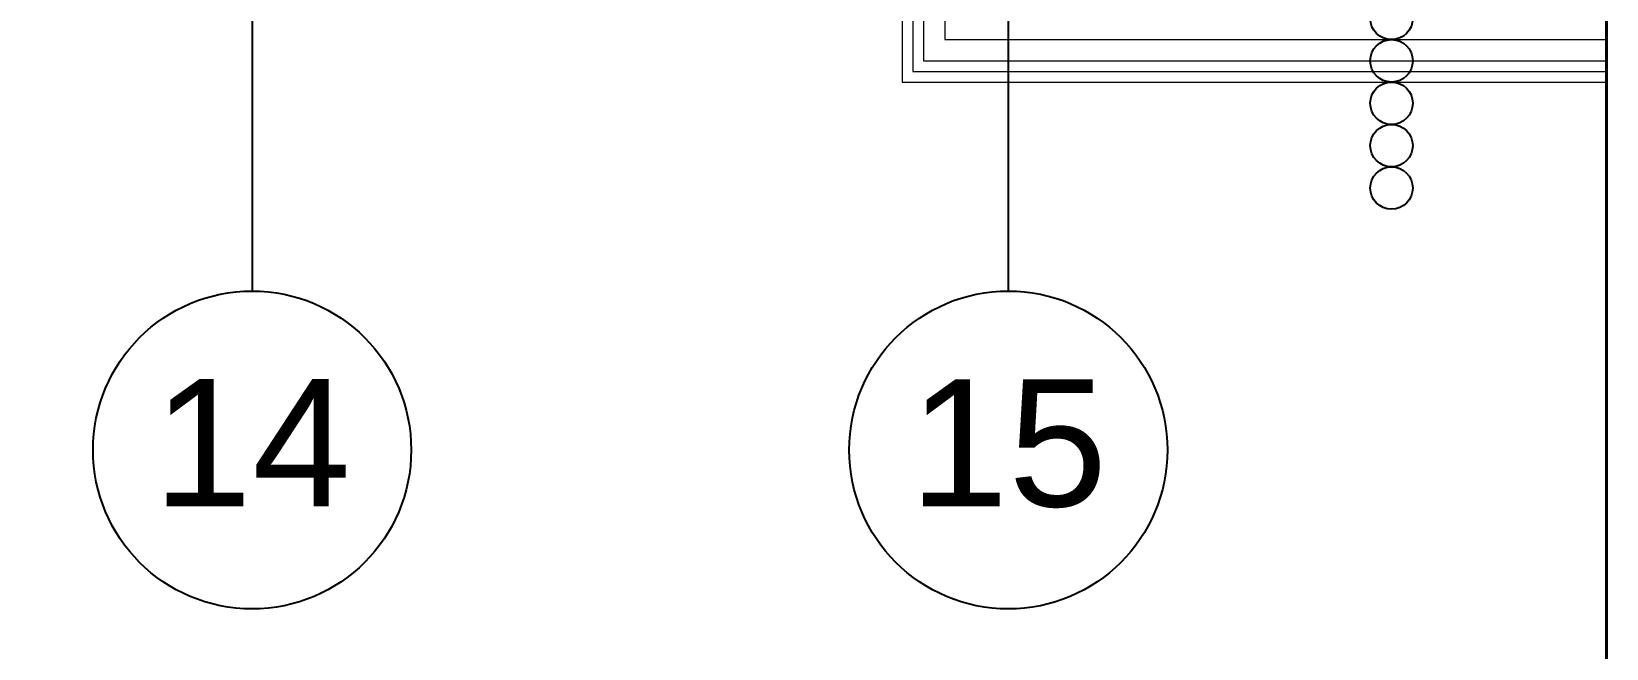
# Model space of a CAD drawing. Header units: millimetres. Extents: x -106996 to 276536, y -21995 to 37993.
# Drawn here: x -71582 to -64157, y -13970 to -11059 of the extents above; entities that cross this region are included whole.
import ezdxf

# ---------------------------------------------------------------- set-up
doc = ezdxf.new("R2010")
doc.units = ezdxf.units.MM
doc.header["$LTSCALE"] = 100
for name, color, linetype, lineweight, true_color in [('_aks_Pen_No__1_Pen_No__30', 7, 'Continuous', 25, 0xe6462f), ('_Doğrama_Pen_No__6', 7, 'Continuous', 15, 0x5f5f5f), ('_kesit çizgisi_Pen_No__30', 7, 'Continuous', 25, 0xe6462f), ('korkuluk_Pen_No__6', 7, 'Continuous', 15, 0x5f5f5f)]:
    doc.layers.add(name, color=color, linetype=linetype, lineweight=lineweight, true_color=true_color)
doc.layers.add('_aks_Pen_No__1_Pen_No__5', color=250, linetype='Continuous', lineweight=20)
doc.layers.add('E-PRİZ LİNYESİ', color=5, linetype='Continuous', lineweight=40)
doc.styles.add('GENERATED_STYLE_2', font='arial.ttf')

msp = doc.modelspace()

# ---------------------------------------------------------------- linework, layer by layer
at = {"layer": '_aks_Pen_No__1_Pen_No__30', "color": 9, "linetype": 'Continuous'}
for p, q in [((-70541.7900362, 5702.1189586), (-70541.7900362, -12283.7046797)), ((-66976.7496809, -7697.8577935), (-66976.7496809, -12283.7046797))]:
    msp.add_line(p, q, dxfattribs=at)
for centre in [(-70541.7900362, -13033.7046797), (-66976.7496809, -13033.7046797)]:
    msp.add_circle(centre, 750, dxfattribs=at)
at = {"layer": '_Doğrama_Pen_No__6', "color": 9, "linetype": 'Continuous', "flags": 128}
for points in [[(-67276.7496807, -9597.8810414), (-67276.7496807, -11097.8810414), (-64156.7732287, -11097.8810414)], [(-67476.7496807, -9797.8810414), (-67476.7496807, -11297.8810414), (-64156.7732287, -11297.8810414)]]:
    msp.add_lwpolyline(points, dxfattribs=at)
at = {"layer": '_kesit çizgisi_Pen_No__30', "color": 9, "linetype": 'Continuous'}
for centre in [(-65170.1598806, -10997.8810414), (-65170.1598806, -11197.8810414), (-65170.1598806, -11397.8810414), (-65170.1598806, -11597.8810414), (-65170.1598806, -11797.8810414)]:
    msp.add_circle(centre, 100, dxfattribs=at)
at = {"layer": 'E-PRİZ LİNYESİ', "color": 0}
msp.add_lwpolyline([(-94838.7732287, 14128.4951144), (-64156.7732287, 14128.4951144), (-64156.7732287, -18221.0048856), (-94838.7732287, -18221.0048856)], close=True, dxfattribs=at)
at = {"layer": 'korkuluk_Pen_No__6', "color": 9, "linetype": 'Continuous', "flags": 128}
for points in [[(-67426.7496807, -9797.8810414), (-67426.7496807, -11247.8810414), (-64156.7732287, -11247.8810414)], [(-67376.7496807, -9797.8810414), (-67376.7496807, -11197.8810414), (-64156.7732287, -11197.8810414)]]:
    msp.add_lwpolyline(points, dxfattribs=at)

# ---------------------------------------------------------------- texts
at = {"layer": '_aks_Pen_No__1_Pen_No__5', "color": 9, "linetype": 'Continuous', "char_height": 600, "attachment_point": 5, "style": 'GENERATED_STYLE_2'}
for s, insert in [('\\A1;{\\fArial TUR|b0|i0|c162|p34;14}', (-70541.7900362, -12999.4187338)), ('\\A1;{\\fArial TUR|b0|i0|c162|p34;15}', (-66976.7496809, -13004.3558767))]:
    msp.add_mtext(s, dxfattribs=dict(at, insert=insert))

doc.saveas('drawing.dxf')
